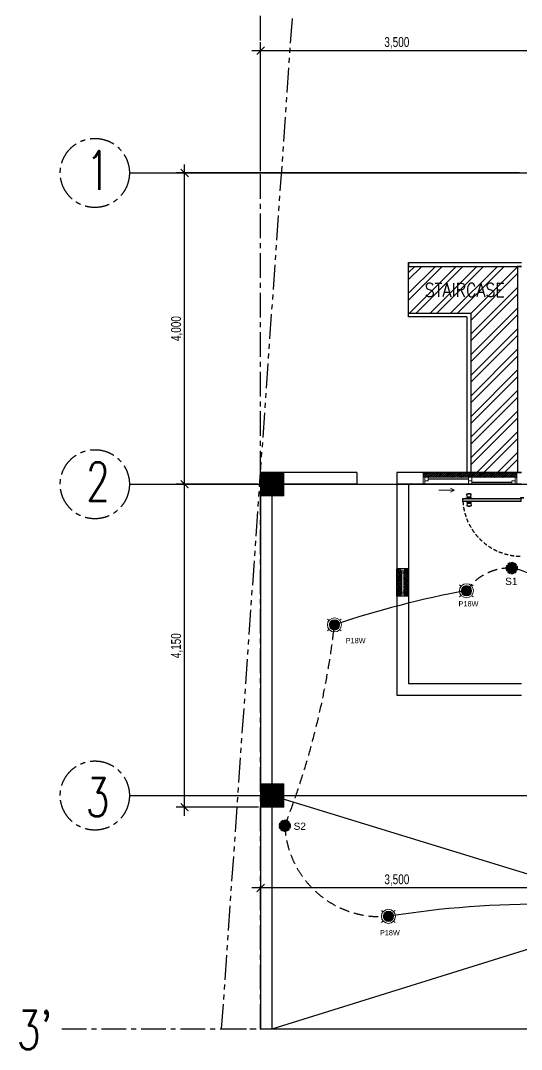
# Model space of a CAD drawing. Header units: millimetres. Extents: x -248340 to 456025, y 261499 to 1049645.
# Drawn here: x 173731 to 180162, y 317911 to 331132 of the extents above; entities that cross this region are included whole.
import ezdxf
from ezdxf.enums import TextEntityAlignment as Align

# ---------------------------------------------------------------- set-up
doc = ezdxf.new("R2010")
doc.units = ezdxf.units.MM
doc.header["$LTSCALE"] = 8
doc.header["$MEASUREMENT"] = 0
for name, pattern in [('CENTER', [50.8, 31.75, -6.35, 6.35, -6.35]), ('CONTINOUS', [0]), ('DASHED', [19.05, 12.7, -6.35]), ('DASHED2', [0.375, 0.25, -0.125]), ('HIDDEN', [9.525, 6.35, -3.175]), ('HIDDEN2', [4.7625, 3.175, -1.5875]), ('PHANTOM', [63.5, 31.75, -6.35, 6.35, -6.35, 6.35, -6.35])]:
    doc.linetypes.add(name, pattern=pattern)
doc.layers.get('0').update_dxf_attribs({"linetype": 'CONTINUOUS'})
for name, color, linetype, lineweight in [('13. Text', 2, 'CONTINUOUS', 5), ('A-ANNO-DIMS', 211, 'CONTINUOUS', 9), ('A-GLAZ', 151, 'CONTINUOUS', 18), ('DIM', 2, 'CONTINUOUS', 25)]:
    doc.layers.add(name, color=color, linetype=linetype, lineweight=lineweight)
for name, color, linetype in [('ar_grid', 10, 'CENTER'), ('ar_stairs', 7, 'CONTINOUS'), ('ar_wall', 7, 'CONTINOUS'), ('TEXT', 2, 'CONTINUOUS')]:
    doc.layers.add(name, color=color, linetype=linetype)
doc.styles.add('ARIAL', font='arial.ttf')
doc.styles.add('EN-SCL-DIM', font='swisscl.ttf')
doc.styles.add('ROMANS', font='ROMANS', dxfattribs={"width": 0.8, "bigfont": 'BIGFONT'})
doc.styles.get("Standard").update_dxf_attribs({"font": 'txt.shx', "width": 0.7, "bigfont": 'extfont.shx'})

# ---------------------------------------------------------------- blocks, each defined once
blk = doc.blocks.new('_ArchTick')
at = {"color": 0, "linetype": 'ByBlock', "const_width": 0.15}
blk.add_lwpolyline([(-0.5, -0.5), (0.5, 0.5)], dxfattribs=at)
blk = doc.blocks.new('SSS')
at = {"true_color": 0x939598}
blk.add_hatch(color=252, dxfattribs=at).paths.add_polyline_path([(138353, -107491), (137608, -107491), (137608, -107453), (138353, -107453)])
at = {"layer": 'A-ANNO-DIMS', "ltscale": 1.25, "true_color": 0x939598}
h = blk.add_hatch(dxfattribs=at)
h.set_pattern_fill('ANSI32', color=252, scale=50)
h.set_pattern_definition([(45, (84488.863, 242863.806), (-13.2582521, 13.2582521), []), (45, (84497.702, 242863.806), (-13.2582521, 13.2582521), [])])
h.paths.add_polyline_path([(135009, -107421), (135309, -107421), (135309, -107121), (135009, -107121)])
h = blk.add_hatch(dxfattribs=at)
h.set_pattern_fill('ANSI32', color=252, scale=50)
h.set_pattern_definition([(45, (84488.863, 238863.806), (-13.2582521, 13.2582521), []), (45, (84497.702, 238863.806), (-13.2582521, 13.2582521), [])])
h.paths.add_polyline_path([(135009, -111421), (135309, -111421), (135309, -111121), (135009, -111121)])
at = {"layer": 'ar_wall', "ltscale": 1.25, "true_color": 0x939598}
h = blk.add_hatch(dxfattribs=at)
h.set_pattern_fill('ANSI33', color=252, scale=75)
h.set_pattern_definition([(45, (79725.857, 276971.84), (-13.25825215, 13.25825215), []), (45, (79739.116, 276971.84), (-13.25825215, 13.25825215), [9.375, -4.6875])])
h.paths.add_polyline_path([(136822, -108389), (136819, -108389), (136819, -108386), (136816, -108386), (136816, -108383), (136809, -108383), (136809, -108358), (136784, -108358), (136759, -108358), (136759, -108708), (136809, -108708), (136809, -108683), (136816, -108683), (136816, -108680), (136819, -108680), (136819, -108677), (136822, -108677)])
h.paths.add_polyline_path([(136909, -108358), (136859, -108358), (136859, -108383), (136852, -108383), (136852, -108386), (136849, -108386), (136849, -108389), (136847, -108389), (136847, -108677), (136849, -108677), (136849, -108680), (136852, -108680), (136852, -108683), (136859, -108683), (136859, -108708), (136909, -108708)])
at = {"color": 252, "ltscale": 1.25, "true_color": 0x939598}
for p, q in [((133324, -103271), (146515, -103271)), ((136247, -107121), (135009, -107121)), ((138359, -107121), (136759, -107121)), ((136759, -107121), (136759, -109983)), ((137459, -107121), (138359, -107121)), ((137709, -107121), (137659, -107121)), ((133324, -107271), (146515, -107271)), ((136247, -107271), (135159, -107271)), ((136909, -107271), (136909, -109833)), ((136909, -109833), (138359, -109833)), ((136759, -109983), (138359, -109983)), ((133324, -111271), (146515, -111271)), ((135159, -114271), (144765, -111270)), ((135159, -111271), (144915, -114271)), ((135159, -114271), (144765, -114271))]:
    blk.add_line(p, q, dxfattribs=at)
at = {"color": 252, "linetype": 'Continuous', "lineweight": 30, "ltscale": 1.25, "true_color": 0x939598}
for p, q in [((136909, -104551), (136989, -104471)), ((136909, -104816), (137254, -104471)), ((136909, -104639), (137078, -104471)), ((136909, -104904), (137343, -104471)), ((136920, -105071), (137520, -104471)), ((137008, -105071), (137608, -104471)), ((137185, -105071), (137785, -104471)), ((137273, -105071), (137873, -104471)), ((137450, -105071), (138050, -104471)), ((137538, -105071), (138138, -104471)), ((137709, -105077), (138309, -104477)), ((137709, -105165), (138309, -104565)), ((137709, -105342), (138309, -104742)), ((137709, -105430), (138309, -104830)), ((137709, -105607), (138309, -105007)), ((137709, -105696), (138309, -105095)), ((137709, -105872), (138309, -105272)), ((137709, -105961), (138309, -105361)), ((137709, -106138), (138309, -105537)), ((137709, -106226), (138309, -105626)), ((137709, -106403), (138309, -105803)), ((137709, -106491), (138309, -105891)), ((137709, -106668), (138309, -106068)), ((137709, -106756), (138309, -106156)), ((137709, -106933), (138309, -106333)), ((137709, -107021), (138309, -106421)), ((137786, -107121), (138309, -106598)), ((137875, -107121), (138309, -106686)), ((138052, -107121), (138309, -106863)), ((138140, -107121), (138309, -106952))]:
    blk.add_line(p, q, dxfattribs=at)
at = {"color": 252, "linetype": 'Continuous', "ltscale": 1.25, "true_color": 0x939598}
for p, q in [((137099, -107121), (137099, -107121)), ((137099, -107156), (137135, -107121)), ((137099, -107174), (137102, -107171)), ((137102, -107136), (137111, -107127)), ((137106, -107167), (137115, -107158)), ((137109, -107182), (137170, -107121)), ((137115, -107122), (137117, -107121)), ((137120, -107153), (137128, -107145)), ((137127, -107182), (137133, -107175)), ((137133, -107140), (137142, -107131)), ((137137, -107171), (137146, -107162)), ((137144, -107182), (137205, -107121)), ((137146, -107127), (137152, -107121)), ((137150, -107158), (137159, -107149)), ((137162, -107182), (137164, -107180)), ((137164, -107145), (137173, -107136)), ((137168, -107175), (137177, -107167)), ((137177, -107131), (137186, -107122)), ((137180, -107182), (137241, -107121)), ((137181, -107162), (137190, -107153)), ((137195, -107149), (137203, -107140)), ((137199, -107180), (137208, -107171)), ((137208, -107136), (137217, -107127)), ((137212, -107167), (137221, -107158)), ((137215, -107182), (137276, -107121)), ((137221, -107122), (137223, -107121)), ((137226, -107153), (137234, -107145)), ((137233, -107182), (137239, -107175)), ((137239, -107140), (137248, -107131)), ((137243, -107171), (137252, -107162)), ((137250, -107182), (137311, -107121)), ((137252, -107127), (137258, -107121)), ((137257, -107158), (137265, -107149)), ((137268, -107182), (137270, -107180)), ((137270, -107145), (137279, -107136)), ((137274, -107175), (137283, -107167)), ((137283, -107131), (137292, -107122)), ((137286, -107182), (137347, -107121)), ((137287, -107162), (137296, -107153)), ((137301, -107149), (137310, -107140)), ((137305, -107180), (137314, -107171)), ((137314, -107136), (137323, -107127)), ((137318, -107167), (137327, -107158)), ((137321, -107182), (137382, -107121)), ((137327, -107122), (137329, -107121)), ((137332, -107153), (137340, -107145)), ((137339, -107182), (137345, -107175)), ((137345, -107140), (137354, -107131)), ((137349, -107171), (137358, -107162)), ((137356, -107182), (137417, -107121)), ((137358, -107127), (137364, -107121)), ((137363, -107158), (137371, -107149)), ((137374, -107182), (137376, -107180)), ((137376, -107145), (137385, -107136)), ((137380, -107175), (137389, -107167)), ((137389, -107131), (137398, -107122)), ((137392, -107182), (137453, -107121)), ((137394, -107162), (137402, -107153)), ((137407, -107149), (137416, -107140)), ((137411, -107180), (137420, -107171)), ((137420, -107136), (137429, -107127)), ((137424, -107167), (137433, -107158)), ((137427, -107182), (137488, -107121)), ((137433, -107122), (137435, -107121)), ((137438, -107153), (137447, -107145)), ((137445, -107182), (137451, -107175)), ((137451, -107140), (137460, -107131)), ((137455, -107171), (137464, -107162)), ((137462, -107182), (137523, -107121)), ((137464, -107127), (137470, -107121)), ((137469, -107158), (137477, -107149)), ((137480, -107182), (137482, -107180)), ((137482, -107145), (137491, -107136)), ((137486, -107175), (137495, -107167)), ((137495, -107131), (137504, -107122)), ((137498, -107182), (137559, -107121)), ((137500, -107162), (137508, -107153)), ((137513, -107149), (137522, -107140)), ((137517, -107180), (137526, -107171)), ((137526, -107136), (137535, -107127)), ((137531, -107167), (137539, -107158)), ((137533, -107182), (137594, -107121)), ((137539, -107122), (137541, -107121)), ((137544, -107153), (137553, -107145)), ((137551, -107182), (137557, -107175)), ((137557, -107140), (137566, -107131)), ((137561, -107171), (137570, -107162)), ((137569, -107182), (137630, -107121)), ((137570, -107127), (137577, -107121)), ((137575, -107158), (137584, -107149)), ((137586, -107182), (137588, -107180)), ((137588, -107145), (137597, -107136)), ((137592, -107175), (137601, -107167)), ((137601, -107131), (137610, -107122)), ((137604, -107182), (137665, -107121)), ((137606, -107162), (137615, -107153)), ((137619, -107149), (137628, -107140)), ((137623, -107180), (137632, -107171)), ((137632, -107136), (137641, -107127)), ((137637, -107167), (137645, -107158)), ((137639, -107182), (137700, -107121)), ((137645, -107122), (137647, -107121)), ((137650, -107153), (137659, -107145)), ((137657, -107182), (137663, -107175)), ((137663, -107140), (137672, -107131)), ((137668, -107171), (137676, -107162)), ((137675, -107182), (137736, -107121)), ((137676, -107127), (137683, -107121)), ((137681, -107158), (137690, -107149)), ((137692, -107182), (137694, -107180)), ((137694, -107145), (137703, -107136)), ((137698, -107175), (137707, -107167)), ((137707, -107131), (137716, -107122)), ((137710, -107182), (137771, -107121)), ((137712, -107162), (137721, -107153)), ((137725, -107149), (137734, -107140)), ((137729, -107180), (137738, -107171)), ((137738, -107136), (137747, -107127)), ((137743, -107167), (137752, -107158)), ((137745, -107182), (137806, -107121)), ((137752, -107122), (137753, -107121)), ((137756, -107153), (137765, -107145)), ((137763, -107182), (137769, -107175)), ((137769, -107140), (137778, -107131)), ((137774, -107171), (137782, -107162)), ((137781, -107182), (137842, -107121)), ((137782, -107127), (137789, -107121)), ((137787, -107158), (137796, -107149)), ((137798, -107182), (137800, -107180)), ((137800, -107145), (137809, -107136)), ((137805, -107175), (137813, -107167)), ((137813, -107131), (137822, -107122)), ((137816, -107182), (137877, -107121)), ((137818, -107162), (137827, -107153)), ((137831, -107149), (137840, -107140)), ((137835, -107180), (137844, -107171)), ((137844, -107136), (137853, -107127)), ((137849, -107167), (137858, -107158)), ((137851, -107182), (137912, -107121)), ((137858, -107122), (137859, -107121)), ((137862, -107153), (137871, -107145)), ((137869, -107182), (137875, -107175)), ((137875, -107140), (137884, -107131)), ((137880, -107171), (137889, -107162)), ((137887, -107182), (137948, -107121)), ((137889, -107127), (137895, -107121)), ((137893, -107158), (137902, -107149)), ((137904, -107182), (137906, -107180)), ((137906, -107145), (137915, -107136)), ((137911, -107175), (137919, -107167)), ((137919, -107131), (137928, -107122)), ((137922, -107182), (137983, -107121)), ((137924, -107162), (137933, -107153)), ((137937, -107149), (137946, -107140)), ((137942, -107180), (137950, -107171)), ((137950, -107136), (137959, -107127)), ((137955, -107167), (137964, -107158)), ((137957, -107182), (138018, -107121)), ((137964, -107122), (137965, -107121)), ((137968, -107153), (137977, -107145)), ((137975, -107182), (137981, -107175)), ((137981, -107140), (137990, -107131)), ((137986, -107171), (137995, -107162)), ((137993, -107182), (138054, -107121)), ((137995, -107127), (138001, -107121)), ((137999, -107158), (138008, -107149)), ((138010, -107182), (138012, -107180)), ((138012, -107145), (138021, -107136)), ((138017, -107175), (138026, -107167)), ((138026, -107131), (138034, -107122)), ((138028, -107182), (138089, -107121)), ((138030, -107162), (138039, -107153)), ((138043, -107149), (138052, -107140)), ((138048, -107180), (138056, -107171)), ((138056, -107136), (138065, -107127)), ((138061, -107167), (138070, -107158)), ((138063, -107182), (138125, -107121)), ((138070, -107122), (138071, -107121)), ((138074, -107153), (138083, -107145)), ((138081, -107182), (138087, -107175)), ((138087, -107140), (138096, -107131)), ((138092, -107171), (138101, -107162)), ((138099, -107182), (138160, -107121)), ((138101, -107127), (138107, -107121)), ((138105, -107158), (138114, -107149)), ((138116, -107182), (138118, -107180)), ((138118, -107145), (138127, -107136)), ((138123, -107175), (138132, -107167)), ((138132, -107131), (138140, -107122)), ((138134, -107182), (138195, -107121)), ((138136, -107162), (138145, -107153)), ((138149, -107149), (138158, -107140)), ((138154, -107180), (138163, -107171)), ((138163, -107136), (138171, -107127)), ((138167, -107167), (138176, -107158)), ((138169, -107182), (138231, -107121)), ((138176, -107122), (138178, -107121)), ((138180, -107153), (138189, -107145)), ((138187, -107182), (138193, -107175)), ((138193, -107140), (138202, -107131)), ((138198, -107171), (138207, -107162)), ((138205, -107182), (138266, -107121)), ((138207, -107127), (138213, -107121)), ((138211, -107158), (138220, -107149)), ((138223, -107182), (138224, -107180)), ((138224, -107145), (138233, -107136)), ((138229, -107175), (138238, -107167)), ((138238, -107131), (138246, -107122)), ((138240, -107182), (138299, -107123)), ((138242, -107162), (138251, -107153)), ((138255, -107149), (138264, -107140)), ((138260, -107180), (138269, -107171)), ((138269, -107136), (138277, -107127)), ((138273, -107167), (138282, -107158)), ((138276, -107182), (138299, -107159)), ((138282, -107122), (138284, -107121)), ((138286, -107153), (138295, -107145)), ((138293, -107182), (138299, -107176))]:
    blk.add_line(p, q, dxfattribs=at)
at = {"color": 252, "true_color": 0x939598}
for p, q in [((137651, -107453), (137651, -107447)), ((137651, -107447), (137724, -107447)), ((137651, -107453), (137724, -107453)), ((137663, -107429), (137659, -107397)), ((137662, -107394), (137712, -107394)), ((137667, -107431), (137708, -107431)), ((137676, -107392), (137699, -107392)), ((137676, -107394), (137676, -107392)), ((137698, -107443), (137677, -107443)), ((137678, -107443), (137678, -107431)), ((137696, -107443), (137696, -107431)), ((137699, -107394), (137699, -107392)), ((137711, -107429), (137715, -107397)), ((137724, -107453), (137724, -107447)), ((137651, -107491), (137651, -107497)), ((137651, -107491), (137724, -107491)), ((137651, -107497), (137724, -107497)), ((137663, -107516), (137659, -107547)), ((137662, -107550), (137712, -107550)), ((137667, -107513), (137708, -107513)), ((137676, -107550), (137676, -107553)), ((137676, -107553), (137699, -107553)), ((137698, -107502), (137677, -107502)), ((137678, -107502), (137678, -107513)), ((137696, -107502), (137696, -107513)), ((137699, -107550), (137699, -107553)), ((137711, -107516), (137715, -107547)), ((137724, -107491), (137724, -107497))]:
    blk.add_line(p, q, dxfattribs=at)
blk.add_lwpolyline([(138353, -107491), (137608, -107491), (137608, -107453), (138353, -107453)], close=True, dxfattribs=at)
for points in [[(138354, -107449, 0.414214), (138353, -107450), (138353, -107482), (138354, -107482), (138354, -107450, 12.92773), (138353, -107450), (138353, -107449, -13.063763), (138354, -107449)], [(138357, -107446, -0.414214), (138358, -107445), (138390, -107445), (138390, -107446), (138358, -107446, -12.92773), (138358, -107445), (138357, -107446, 13.063763), (138357, -107446)]]:
    blk.add_lwpolyline(points, format="xyb", close=True, dxfattribs=at)
for centre, radius, start, end in [((137662, -107397), 3.22, 90, 187.9765), ((137667, -107428), 3.22, 187.9765, 270), ((137673, -107443), 4.2, 260.1806, 5.1473), ((137702, -107443), 4.2, 174.8527, 279.8194), ((137708, -107428), 3.22, 270, 352.0235), ((137712, -107397), 3.22, 352.0235, 90), ((137662, -107547), 3.22, 172.0235, 270), ((137667, -107516), 3.22, 90, 172.0235), ((137673, -107501), 4.2, 354.8527, 99.8194), ((137702, -107501), 4.2, 80.1806, 185.1473), ((137708, -107516), 3.22, 7.9765, 90), ((137712, -107547), 3.22, 270, 7.9765)]:
    blk.add_arc(centre, radius, start, end, dxfattribs=at)
at = {"color": 252, "linetype": 'HIDDEN', "true_color": 0x939598}
blk.add_arc((138357, -107445), 751, 183.4999, 270.1273, dxfattribs=at)
at = {"layer": 'A-ANNO-DIMS', "color": 252, "ltscale": 1.25, "true_color": 0x939598}
for points in [[(135009, -107421), (135309, -107421), (135309, -107121), (135009, -107121)], [(135009, -111421), (135309, -111421), (135309, -111121), (135009, -111121)]]:
    blk.add_lwpolyline(points, close=True, dxfattribs=at)
at = {"layer": 'A-GLAZ', "color": 252, "true_color": 0x939598}
for p, q in [((138299, -107121), (137099, -107121)), ((137677, -107182), (137162, -107182)), ((138280, -107182), (137721, -107182)), ((137099, -107271), (138299, -107271)), ((137677, -107271), (137118, -107271)), ((137500, -107347), (137297, -107347)), ((137500, -107347), (137450, -107321)), ((137500, -107347), (137450, -107372)), ((138235, -107271), (137721, -107271)), ((136784, -108358), (136884, -108358)), ((136884, -108358), (136784, -108358)), ((136809, -108383), (136809, -108358)), ((136859, -108383), (136809, -108383)), ((136816, -108383), (136816, -108386)), ((136816, -108386), (136819, -108386)), ((136819, -108386), (136819, -108389)), ((136819, -108389), (136822, -108389)), ((136822, -108683), (136822, -108383)), ((136847, -108683), (136847, -108383)), ((136849, -108389), (136847, -108389)), ((136852, -108386), (136849, -108386)), ((136849, -108386), (136849, -108389)), ((136852, -108383), (136852, -108386)), ((136859, -108383), (136859, -108358)), ((136884, -108708), (136784, -108708)), ((136859, -108683), (136809, -108683)), ((136809, -108683), (136809, -108708)), ((136816, -108683), (136816, -108680)), ((136816, -108680), (136819, -108680)), ((136819, -108680), (136819, -108677)), ((136819, -108677), (136822, -108677)), ((136849, -108677), (136847, -108677)), ((136849, -108680), (136849, -108677)), ((136852, -108680), (136849, -108680)), ((136852, -108683), (136852, -108680)), ((136859, -108683), (136859, -108708))]:
    blk.add_line(p, q, dxfattribs=at)
at = {"layer": 'A-GLAZ', "color": 252, "lineweight": 18, "true_color": 0x939598}
for p, q in [((137099, -107121), (137099, -107271)), ((137162, -107182), (137099, -107182)), ((137118, -107271), (137118, -107182)), ((137162, -107226), (137162, -107182)), ((137721, -107182), (137677, -107182)), ((137677, -107271), (137677, -107182)), ((137721, -107182), (137721, -107271)), ((138299, -107182), (138280, -107182)), ((138280, -107271), (138280, -107182)), ((138299, -107271), (138299, -107121)), ((137118, -107271), (137099, -107271)), ((137118, -107226), (137162, -107226)), ((137677, -107226), (137721, -107226)), ((137721, -107271), (137677, -107271)), ((138235, -107226), (138280, -107226)), ((138235, -107271), (138235, -107226)), ((138299, -107271), (138235, -107271))]:
    blk.add_line(p, q, dxfattribs=at)
at = {"layer": 'A-GLAZ', "color": 252, "lineweight": 25, "true_color": 0x939598}
for p, q in [((137677, -107204), (137162, -107204)), ((138235, -107248), (137721, -107248))]:
    blk.add_line(p, q, dxfattribs=at)
at = {"layer": 'A-GLAZ', "color": 252, "linetype": 'DASHED2', "true_color": 0x939598}
for p, q in [((136847, -108408), (136822, -108408)), ((136847, -108658), (136822, -108658))]:
    blk.add_line(p, q, dxfattribs=at)
at = {"layer": 'ar_grid', "ltscale": 1.25}
for p, q in [((135009, -114271), (135009, -94932)), ((132458, -114271), (146515, -114271))]:
    blk.add_line(p, q, dxfattribs=at)
for centre in [(132881, -103271), (132881, -107271), (132881, -111271)]:
    blk.add_circle(centre, 444, dxfattribs=at)
at = {"layer": 'ar_stairs', "color": 252, "ltscale": 1.25, "true_color": 0x939598}
blk.add_line((137659, -104421), (138359, -104421), dxfattribs=at)
at = {"layer": 'ar_wall', "color": 252, "linetype": 'PHANTOM', "ltscale": 1.25, "true_color": 0x939598}
for q in [(135768, -96271), (135009, -114271)]:
    blk.add_line((134509, -114271), q, dxfattribs=at)
at = {"layer": 'ar_wall', "color": 252, "ltscale": 1.25, "true_color": 0x939598}
for p, q in [((136909, -105121), (136909, -104421)), ((136909, -104421), (137659, -104421)), ((136909, -104421), (136909, -104471)), ((136909, -104471), (138359, -104471)), ((138359, -104471), (138309, -104471)), ((138309, -104471), (138309, -107121)), ((136909, -105121), (136909, -105071)), ((136909, -105071), (137659, -105071)), ((137659, -105071), (137709, -105071)), ((137709, -105071), (137709, -107121)), ((137659, -105121), (136909, -105121)), ((137659, -105121), (137659, -107121)), ((135009, -107121), (135009, -114271)), ((136247, -107121), (136247, -107271)), ((135159, -114271), (135159, -107271)), ((138359, -107271), (136759, -107271)), ((136909, -108358), (136759, -108358)), ((136759, -108708), (136759, -108358)), ((136909, -108708), (136909, -108358)), ((136909, -108708), (136759, -108708)), ((135009, -114271), (135159, -114271))]:
    blk.add_line(p, q, dxfattribs=at)
at = {"layer": 'DIM', "color": 252, "ltscale": 1.25, "true_color": 0x939598}
for p, q in [((135009, -103246), (135009, -101589)), ((135009, -103246), (135009, -101589)), ((134899, -101699), (138619, -101699)), ((134899, -101699), (138619, -101699)), ((134034, -107381), (134034, -103161)), ((138334, -103271), (133924, -103271)), ((134034, -111531), (134034, -107161)), ((134974, -107271), (133924, -107271)), ((134974, -107271), (133924, -107271)), ((134984, -111421), (133924, -111421)), ((135009, -111446), (135009, -112569)), ((138619, -112459), (134899, -112459))]:
    blk.add_line(p, q, dxfattribs=at)
at = {"layer": 'DIM', "color": 252, "ltscale": 1.25, "true_color": 0x939598, "xscale": 100, "yscale": 100, "zscale": 100}
for p, rotation in [((135009, -101699), 180), ((135009, -101699), 180), ((134034, -103271), 90), ((134034, -107271), 90), ((134034, -107271), 270), ((134034, -111421), 270), ((135009, -112459), 180)]:
    blk.add_blockref('_ArchTick', p, dxfattribs=dict(at, rotation=rotation))
at = {"layer": 'ar_grid', "ltscale": 1.25, "char_height": 500, "attachment_point": 1}
for s, insert in [('1', (132770, -102986)), ('2', (132770, -106986)), ('3', (132767, -111042)), ("3'", (131883, -114034))]:
    blk.add_mtext_dynamic_manual_height_columns(s, width=0.401, gutter_width=1, heights=[0], dxfattribs=dict(at, insert=insert))
at = {"layer": 'DIM', "color": 252, "ltscale": 1.25, "true_color": 0x939598, "char_height": 125, "attachment_point": 5, "style": 'EN-SCL-DIM'}
for insert in [(136759, -101600), (136759, -101600), (136759, -112359)]:
    blk.add_mtext('\\A1;3,500', dxfattribs=dict(at, insert=insert))
at = {"layer": 'DIM', "color": 252, "ltscale": 1.25, "true_color": 0x939598, "char_height": 125, "attachment_point": 5, "rotation": 90, "style": 'EN-SCL-DIM'}
for s, insert in [('\\A1;4,000', (133935, -105271)), ('\\A1;4,150', (133935, -109346))]:
    blk.add_mtext(s, dxfattribs=dict(at, insert=insert))
at = {"layer": 'TEXT', "color": 252, "linetype": 'Continuous', "true_color": 0x939598, "style": 'ROMANS', "width": 0.85}
blk.add_text('STAIRCASE', height=175.7, dxfattribs=at).set_placement((137630, -104775), align=Align.MIDDLE)

msp = doc.modelspace()

# ---------------------------------------------------------------- hatches: boundary and pattern name
at = {"ltscale": 1.25, "true_color": 0xf8f6b0}
h = msp.add_hatch(color=51, dxfattribs=at)
h.dxf.hatch_style = 1
h.paths.add_polyline_path([(179522.338, 323805.216, 1), (179390.085, 323805.216, 1)])
h = msp.add_hatch(color=51, dxfattribs=at)
h.dxf.hatch_style = 1
h.paths.add_polyline_path([(177827.213, 323366.461, 1), (177694.96, 323366.461, 1)])
h = msp.add_hatch(color=51, dxfattribs=at)
h.dxf.hatch_style = 1
h.paths.add_polyline_path([(178520.501, 319621.544, 1), (178388.249, 319621.544, 1)])
at = {"layer": 'A-ANNO-DIMS', "linetype": 'HIDDEN2', "ltscale": 1.25}
h = msp.add_hatch(color=4, dxfattribs=at)
h.dxf.hatch_style = 1
h.paths.add_polyline_path([(180111.999, 324096.128, 1), (179965.672, 324096.128, 1)])
h = msp.add_hatch(color=4, dxfattribs=at)
h.dxf.hatch_style = 1
h.paths.add_polyline_path([(177196.587, 320784.775, 1), (177050.259, 320784.775, 1)])

# ---------------------------------------------------------------- linework, layer by layer
at = {"color": 4, "linetype": 'DASHED', "ltscale": 1.25}
for centre, radius, start, end in [((180013.25, 323418.488), 678.123, 87.8377142, 145.2293613), ((167650.489, 324494.134), 10173.29, 338.6159603, 353.6358895), ((178350.484, 320845.717), 1228.573, 182.8432397, 274.8508702)]:
    msp.add_arc(centre, radius, start, end, dxfattribs=at)
at = {"color": 3, "ltscale": 1.25}
for centre, radius, start, end in [((179815.651, 322953.921), 1163.808, 40.1263601, 78.943842), ((181525.727, 312315.751), 11674.361, 100.2107961, 108.8124165), ((180432.22, 307199.594), 12578.423, 89.5266142, 99.0467969)]:
    msp.add_arc(centre, radius, start, end, dxfattribs=at)
at = {"layer": 'A-ANNO-DIMS', "color": 0, "ltscale": 1.25}
for p, q in [((179366.349, 323879.88), (179386.111, 323863.158)), ((179521.404, 323863.158), (179541.166, 323879.88)), ((179366.349, 323727.865), (179386.111, 323744.587)), ((179521.404, 323744.587), (179541.166, 323727.865)), ((177671.225, 323441.124), (177690.987, 323424.403)), ((177826.28, 323424.403), (177846.041, 323441.124)), ((177671.225, 323289.11), (177690.987, 323305.831)), ((177826.28, 323305.831), (177846.041, 323289.11)), ((178364.513, 319696.208), (178384.275, 319679.486)), ((178519.568, 319679.486), (178539.33, 319696.208)), ((178364.513, 319544.193), (178384.275, 319560.915)), ((178519.568, 319560.915), (178539.33, 319544.193))]:
    msp.add_line(p, q, dxfattribs=at)
at = {"layer": 'A-ANNO-DIMS', "color": 4, "linetype": 'HIDDEN2', "ltscale": 1.25}
for centre in [(180038.836, 324096.128), (177123.423, 320784.775)]:
    msp.add_circle(centre, 73.164, dxfattribs=at)
at = {"layer": 'A-ANNO-DIMS', "color": 0, "ltscale": 1.25}
for centre, radius in [((179456.211, 323805.216), 90.449), ((179456.211, 323805.216), 66.126), ((177761.086, 323366.461), 90.449), ((177761.086, 323366.461), 66.126), ((178454.375, 319621.544), 90.449), ((178454.375, 319621.544), 66.126)]:
    msp.add_circle(centre, radius, dxfattribs=at)

# ---------------------------------------------------------------- block references
at = {"color": 1, "lineweight": 30}
msp.add_blockref('SSS', (41803.356, 432445.018), dxfattribs=at)

# ---------------------------------------------------------------- texts
at = {"layer": '13. Text', "char_height": 92.4513, "width": 2366.17111, "attachment_point": 1, "style": 'ARIAL'}
for s, insert in [('S1', (179953.614, 323972.005)), ('S2', (177236.898, 320825.438))]:
    msp.add_mtext(s, dxfattribs=dict(at, insert=insert))
at = {"layer": '13. Text', "color": 4, "char_height": 67.0651, "width": 1716.44551, "attachment_point": 1, "style": 'ARIAL'}
for insert in [(179354.881, 323671.642), (177906.088, 323198.703), (178344.919, 319444.504)]:
    msp.add_mtext('P18W', dxfattribs=dict(at, insert=insert))

doc.saveas('drawing.dxf')
